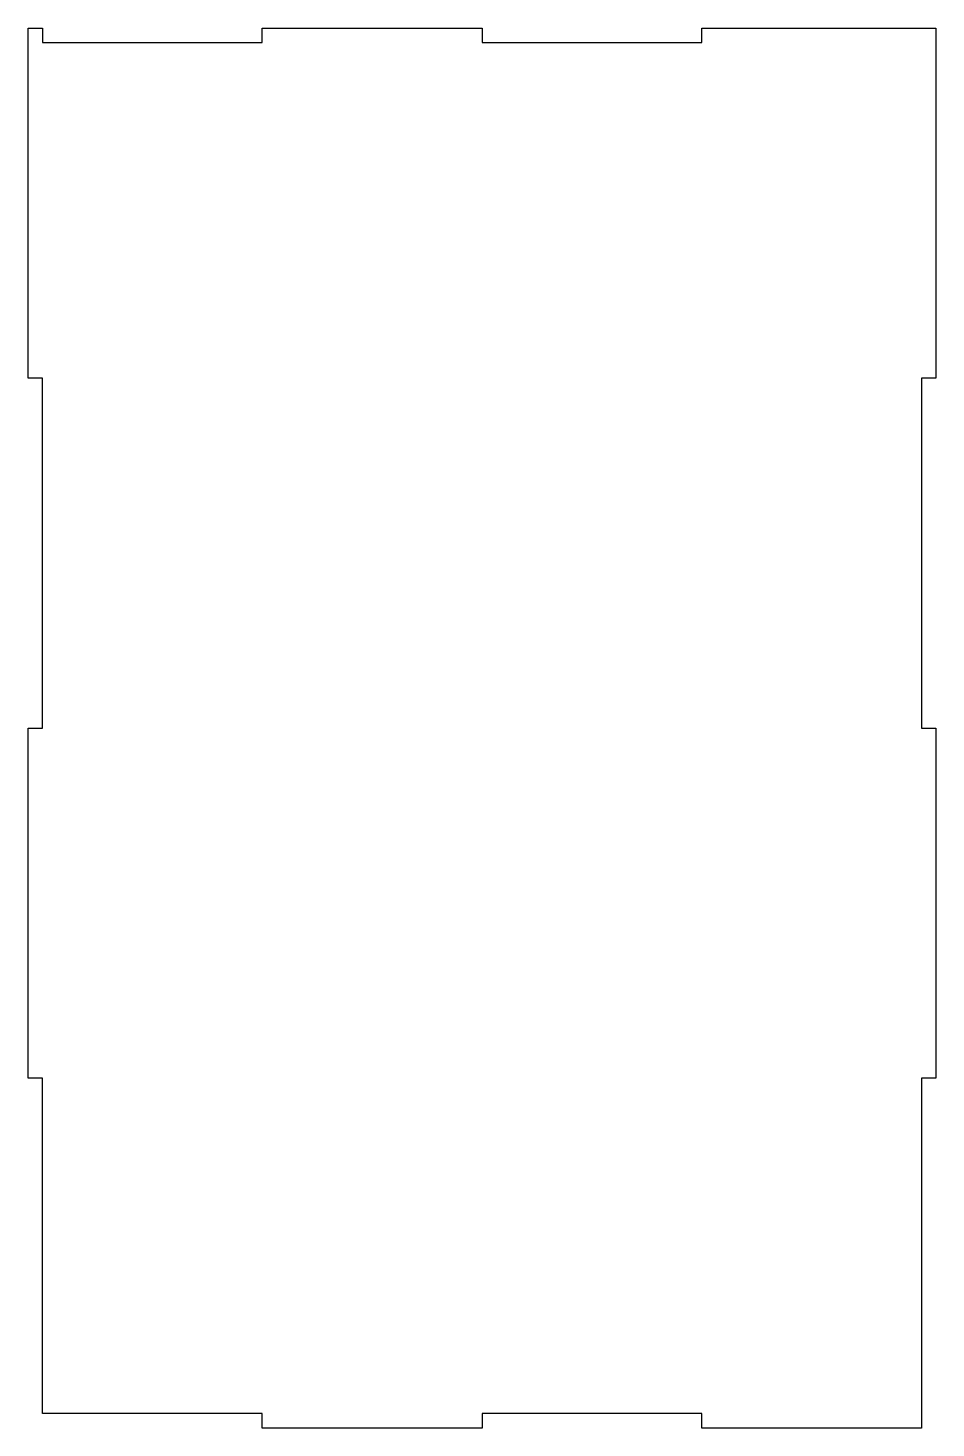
# Model space of a CAD drawing. Header units: millimetres. Extents: x -70 to 120, y -90 to 203.
import ezdxf

# ---------------------------------------------------------------- set-up
doc = ezdxf.new("R2010")
doc.units = ezdxf.units.MM
doc.layers.get('0').update_dxf_attribs({"linetype": 'CONTINUOUS'})

msp = doc.modelspace()

# ---------------------------------------------------------------- linework, layer by layer
msp.add_lwpolyline([(71, 200), (71, 203), (120, 203), (120, 129.75), (117, 129.75), (117, 56.5), (120, 56.5), (120, -16.75), (117, -16.75), (117, -90), (71, -90), (71, -87), (25, -87), (25, -90), (-21, -90), (-21, -87), (-67, -87), (-67, -16.75), (-70, -16.75), (-70, 56.5), (-67, 56.5), (-67, 129.75), (-70, 129.75), (-70, 203), (-67, 203), (-67, 200), (-21, 200), (-21, 203), (25, 203), (25, 200)], close=True)

doc.saveas('drawing.dxf')
